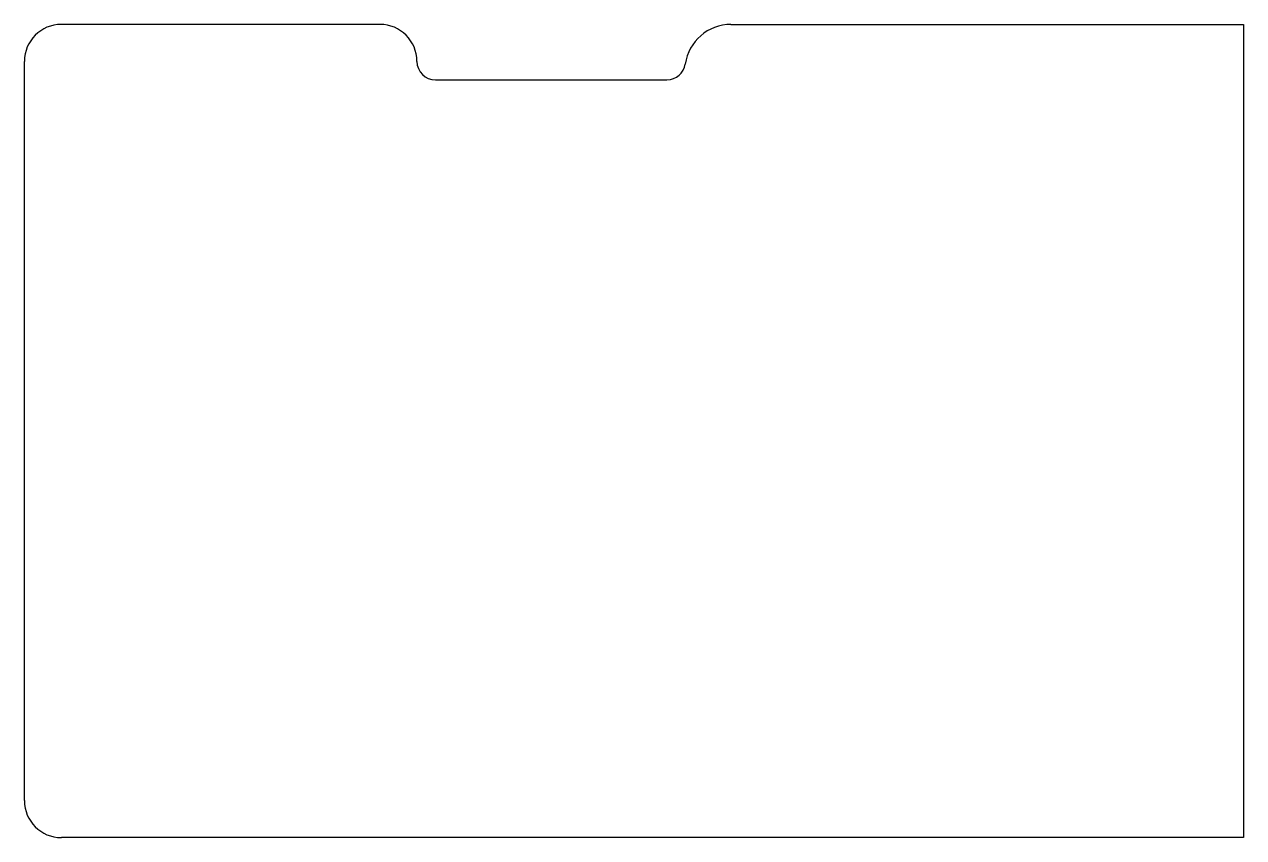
# Model space of a CAD drawing. Extents: x -50 to 117, y -30 to 81.
import ezdxf

# ---------------------------------------------------------------- set-up
doc = ezdxf.new("R2010")
doc.units = 0
doc.header["$LTSCALE"] = 10
doc.layers.add('Layer_1', color=7, linetype='CONTINUOUS')

msp = doc.modelspace()

# ---------------------------------------------------------------- linework, layer by layer
at = {"layer": 'Layer_1', "color": 7, "linetype": 'CONTINUOUS'}
for p, q in [((-1.27, 81.28), (-45.08, 81.28)), ((46.99, 81.28), (117.47, 81.28)), ((117.47, 81.28), (117.47, -30.48)), ((-50.16, -25.4), (-50.16, 76.2)), ((6.35, 73.66), (38.19, 73.66)), ((117.47, -30.48), (-45.08, -30.48))]:
    msp.add_line(p, q, dxfattribs=at)
for centre, radius, start, end in [((-45.08, 76.2), 5.08, 90, 180), ((-1.27, 76.2), 5.08, 0, 90), ((46.99, 74.93), 6.35, 90, 171.7868), ((6.35, 76.2), 2.54, 180, 270), ((38.19, 76.2), 2.54, 270, 351.7868), ((-45.08, -25.4), 5.08, 180, 270)]:
    msp.add_arc(centre, radius, start, end, dxfattribs=at)

doc.saveas('drawing.dxf')
